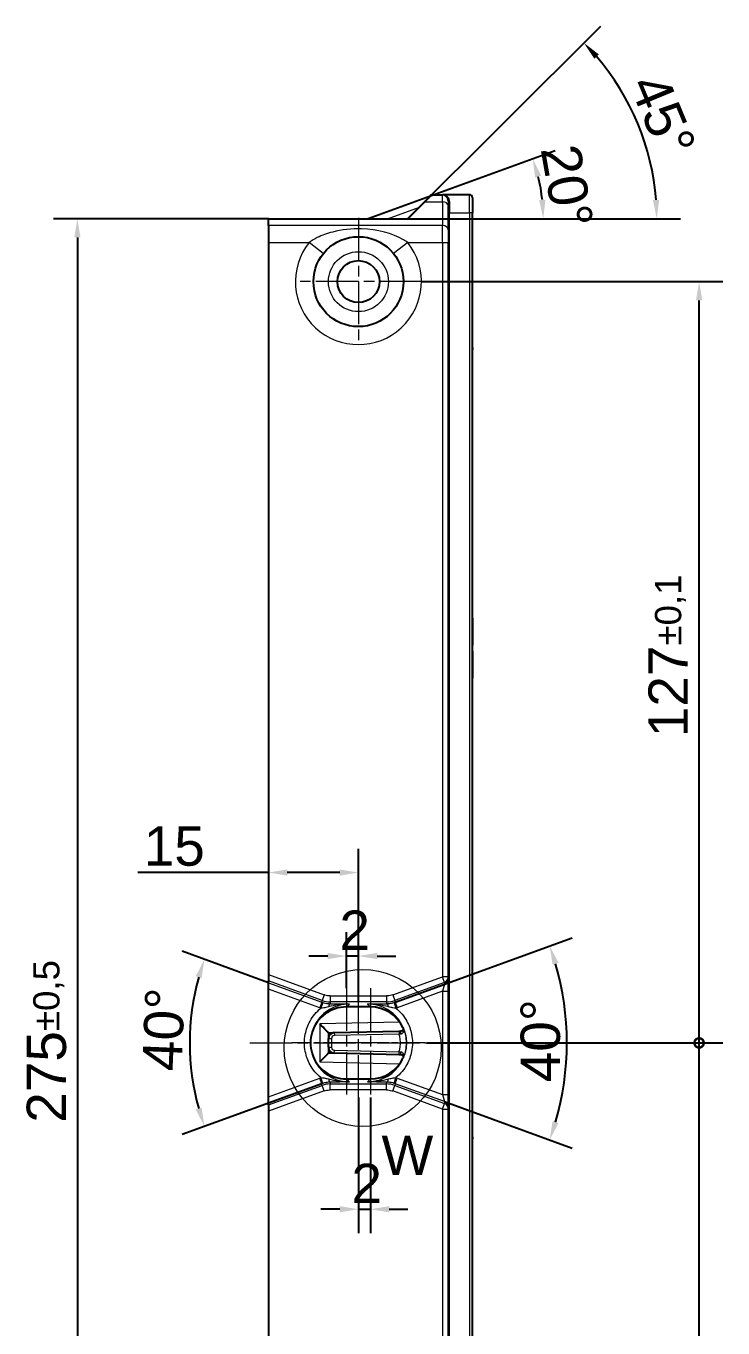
# Model space of a CAD drawing. Header units: millimetres. Extents: x 0 to 1486, y 0 to 1051.
# Drawn here: x 1188.4 to 1304.6, y 242 to 459.2 of the extents above; entities that cross this region are included whole.
import ezdxf

# ---------------------------------------------------------------- set-up
doc = ezdxf.new("R2010")
doc.units = ezdxf.units.MM
doc.header["$LTSCALE"] = 1.25
doc.linetypes.add('CHAIN', pattern=[0.3543, 0.2362, -0.0295, 0.0591, -0.0295])
for name, color, linetype, lineweight, true_color in [('Bemaßungen(DIN)', 7, 'Continuous', 5, 0x262659), ('Detailkreislinien(DIN)', 7, 'Continuous', 9, 0x262659), ('Mittellinie(DIN)', 7, 'CHAIN', 15, 0x262659), ('Mittelpunktmarkierung(DIN)', 7, 'Continuous', 9, 0x262659), ('Sichtbare Kanten(DIN)', 7, 'Continuous', 25, 0x262659), ('Sichtbare tangentiale Kanten(DIN)', 7, 'Continuous', 15, 0x1a1a3e)]:
    doc.layers.add(name, color=color, linetype=linetype, lineweight=lineweight, true_color=true_color)
doc.styles.add('Aktuell-DINGroßer Text', font='arial.ttf')
doc.dimstyles.new('STANDARD-DIN', dxfattribs={"dimscale": 1.25, "dimtxt": 5.25, "dimasz": 2.5, "dimexe": 3.175, "dimexo": 0, "dimgap": 0.8, "dimtad": 1, "dimrnd": 1e-08, "dimtxsty": 'Aktuell-DINGroßer Text', "dimcen": 0.09, "dimdle": 10, "dimclrd": 256, "dimclre": 256, "dimclrt": 256, "dimazin": 2, "dimtfac": 0.666667, "dimtmove": 0, "dimatfit": 3, "dimfxl": 1, "dimtolj": 1, "dimlwd": 25, "dimlwe": 25, "dimarcsym": 0})

# ---------------------------------------------------------------- blocks, each defined once
blk = doc.blocks.new('*D31')
at = {"layer": 'Bemaßungen(DIN)', "color": 250, "linetype": 'Continuous', "lineweight": 25, "true_color": 0x3f3f3f, "transparency": 16777216}
for p, q in [((1228.85, 299.54), (1214.44, 304.79)), ((1237.75, 282.71), (1214.44, 274.23))]:
    blk.add_line(p, q, dxfattribs=at)
blk.add_arc((1256.43, 289.51), 40.71, 164.399, 195.601, dxfattribs=at)
at = {"layer": 'Bemaßungen(DIN)', "color": 250, "linetype": 'Continuous', "true_color": 0x3f3f3f, "transparency": 16777216}
for points in [[(1216.72, 300.62), (1217.71, 300.3), (1218.17, 303.43)], [(1217.71, 278.72), (1216.72, 278.4), (1218.17, 275.58)]]:
    blk.add_solid(points, dxfattribs=at)
at = {"layer": 'Defpoints', "color": 0, "linetype": 'Continuous', "transparency": 16777216}
for p in [(1228.85, 299.54), (1256.43, 289.51), (1215.99, 284.78), (1237.75, 282.71)]:
    blk.add_point(p, dxfattribs=at)
at = {"layer": 'Bemaßungen(DIN)', "color": 179, "linetype": 'Continuous', "lineweight": 25, "true_color": 0x262659, "transparency": 16777216, "insert": (1207.78, 284.97), "char_height": 6.562, "attachment_point": 1, "rotation": 87.6035, "style": 'Aktuell-DINGroßer Text'}
blk.add_mtext('\\A1;40°', dxfattribs=at)
blk = doc.blocks.new('*D32')
at = {"layer": 'Bemaßungen(DIN)', "color": 250, "linetype": 'Continuous', "lineweight": 25, "true_color": 0x3f3f3f, "transparency": 16777216}
for p, q in [((1249.96, 296.31), (1279.47, 307.05)), ((1258.19, 279.71), (1279.47, 271.97))]:
    blk.add_line(p, q, dxfattribs=at)
blk.add_arc((1231.28, 289.51), 47.32, 343.7849, 16.2151, dxfattribs=at)
at = {"layer": 'Bemaßungen(DIN)', "color": 250, "linetype": 'Continuous', "true_color": 0x3f3f3f, "transparency": 16777216}
for points in [[(1276.22, 302.56), (1277.21, 302.88), (1275.74, 305.69)], [(1277.21, 276.13), (1276.22, 276.46), (1275.74, 273.33)]]:
    blk.add_solid(points, dxfattribs=at)
at = {"layer": 'Defpoints', "color": 0, "linetype": 'Continuous', "transparency": 16777216}
for p in [(1249.96, 296.31), (1231.28, 289.51), (1278.27, 284.02), (1258.19, 279.71)]:
    blk.add_point(p, dxfattribs=at)
at = {"layer": 'Bemaßungen(DIN)', "color": 179, "linetype": 'Continuous', "lineweight": 25, "true_color": 0x262659, "transparency": 16777216, "insert": (1270.89, 282.94), "char_height": 6.562, "attachment_point": 1, "rotation": 90, "style": 'Aktuell-DINGroßer Text'}
blk.add_mtext('\\A1;40°', dxfattribs=at)
blk = doc.blocks.new('_DotSmall')
at = {"color": 0, "linetype": 'ByBlock', "const_width": 0.5}
blk.add_lwpolyline([(-0.0625, 0, 1), (0.0625, 0, 1)], format="xyb", close=True, dxfattribs=at)
blk = doc.blocks.new('*D38')
at = {"layer": 'Bemaßungen(DIN)', "color": 250, "linetype": 'Continuous', "lineweight": 25, "true_color": 0x3f3f3f, "transparency": 16777216}
for p, q in [((1255.23, 289.51), (1304.62, 289.51)), ((1300.65, 165.63), (1300.65, 289.51)), ((1251.98, 162.51), (1304.62, 162.51))]:
    blk.add_line(p, q, dxfattribs=at)
at = {"layer": 'Bemaßungen(DIN)', "color": 250, "linetype": 'Continuous', "true_color": 0x3f3f3f, "transparency": 16777216}
blk.add_solid([(1300.13, 165.63), (1301.18, 165.63), (1300.65, 162.51)], dxfattribs=at)
at = {"layer": 'Defpoints', "color": 0, "linetype": 'Continuous', "transparency": 16777216}
for p in [(1255.23, 289.51), (1300.65, 289.51), (1251.98, 162.51)]:
    blk.add_point(p, dxfattribs=at)
at = {"layer": 'Bemaßungen(DIN)', "color": 250, "linetype": 'Continuous', "lineweight": 25, "true_color": 0x3f3f3f, "transparency": 16777216, "xscale": 3.125, "yscale": 3.125, "zscale": 3.125, "rotation": 90}
blk.add_blockref('_DotSmall', (1300.65, 289.51), dxfattribs=at)
at = {"layer": 'Bemaßungen(DIN)', "color": 179, "linetype": 'Continuous', "lineweight": 25, "true_color": 0x262659, "transparency": 16777216, "insert": (1292.2, 213.48), "char_height": 6.5625, "attachment_point": 1, "rotation": 90, "style": 'Aktuell-DINGroßer Text'}
blk.add_mtext('\\A1;127{\\H4.375;±0,1}', dxfattribs=at)
blk = doc.blocks.new('*D40')
at = {"layer": 'Bemaßungen(DIN)', "color": 250, "linetype": 'Continuous', "lineweight": 25, "true_color": 0x3f3f3f, "transparency": 16777216}
for p, q in [((1254.48, 416.51), (1304.62, 416.51)), ((1300.65, 289.51), (1300.65, 413.38)), ((1255.23, 289.51), (1304.62, 289.51))]:
    blk.add_line(p, q, dxfattribs=at)
at = {"layer": 'Bemaßungen(DIN)', "color": 250, "linetype": 'Continuous', "true_color": 0x3f3f3f, "transparency": 16777216}
blk.add_solid([(1300.13, 413.38), (1301.18, 413.38), (1300.65, 416.51)], dxfattribs=at)
at = {"layer": 'Defpoints', "color": 0, "linetype": 'Continuous', "transparency": 16777216}
for p in [(1254.48, 416.51), (1300.65, 416.51), (1255.23, 289.51)]:
    blk.add_point(p, dxfattribs=at)
at = {"layer": 'Bemaßungen(DIN)', "color": 250, "linetype": 'Continuous', "lineweight": 25, "true_color": 0x3f3f3f, "transparency": 16777216, "xscale": 3.125, "yscale": 3.125, "zscale": 3.125, "rotation": 270}
blk.add_blockref('_DotSmall', (1300.65, 289.51), dxfattribs=at)
at = {"layer": 'Bemaßungen(DIN)', "color": 179, "linetype": 'Continuous', "lineweight": 25, "true_color": 0x262659, "transparency": 16777216, "insert": (1292.2, 340.51), "char_height": 6.5625, "attachment_point": 1, "rotation": 90, "style": 'Aktuell-DINGroßer Text'}
blk.add_mtext('\\A1;127{\\H4.375;±0,1}', dxfattribs=at)
blk = doc.blocks.new('*D42')
at = {"layer": 'Bemaßungen(DIN)', "color": 250, "linetype": 'Continuous', "lineweight": 25, "true_color": 0x3f3f3f, "transparency": 16777216}
for p, q in [((1243.85, 297.35), (1243.85, 321.9)), ((1228.85, 317.93), (1207.05, 317.93)), ((1240.73, 317.93), (1231.98, 317.93))]:
    blk.add_line(p, q, dxfattribs=at)
at = {"layer": 'Bemaßungen(DIN)', "color": 250, "linetype": 'Continuous', "true_color": 0x3f3f3f, "transparency": 16777216}
for points in [[(1231.98, 318.45), (1231.98, 317.41), (1228.85, 317.93)], [(1240.73, 318.45), (1240.73, 317.41), (1243.85, 317.93)]]:
    blk.add_solid(points, dxfattribs=at)
at = {"layer": 'Defpoints', "color": 0, "linetype": 'Continuous', "transparency": 16777216}
for p in [(1228.85, 317.93), (1228.85, 313.12), (1243.85, 297.35)]:
    blk.add_point(p, dxfattribs=at)
at = {"layer": 'Bemaßungen(DIN)', "color": 179, "linetype": 'Continuous', "lineweight": 25, "true_color": 0x262659, "transparency": 16777216, "insert": (1208.05, 325.63), "char_height": 6.562, "attachment_point": 1, "style": 'Aktuell-DINGroßer Text'}
blk.add_mtext('\\A1;15', dxfattribs=at)
blk = doc.blocks.new('*D43')
at = {"layer": 'Bemaßungen(DIN)', "color": 250, "linetype": 'Continuous', "lineweight": 25, "true_color": 0x3f3f3f, "transparency": 16777216}
for p, q in [((1241.85, 298.63), (1241.85, 307.97)), ((1243.85, 296.35), (1243.85, 307.97)), ((1238.73, 304), (1235.6, 304)), ((1243.85, 304), (1241.85, 304)), ((1246.98, 304), (1250.1, 304))]:
    blk.add_line(p, q, dxfattribs=at)
at = {"layer": 'Bemaßungen(DIN)', "color": 250, "linetype": 'Continuous', "true_color": 0x3f3f3f, "transparency": 16777216}
for points in [[(1238.73, 304.52), (1238.73, 303.48), (1241.85, 304)], [(1246.98, 304.52), (1246.98, 303.48), (1243.85, 304)]]:
    blk.add_solid(points, dxfattribs=at)
at = {"layer": 'Defpoints', "color": 0, "linetype": 'Continuous', "transparency": 16777216}
for p in [(1241.85, 304), (1241.85, 298.63), (1243.85, 296.35)]:
    blk.add_point(p, dxfattribs=at)
at = {"layer": 'Bemaßungen(DIN)', "color": 179, "linetype": 'Continuous', "lineweight": 25, "true_color": 0x262659, "transparency": 16777216, "insert": (1240.68, 311.59), "char_height": 6.562, "attachment_point": 1, "style": 'Aktuell-DINGroßer Text'}
blk.add_mtext('\\A1;2', dxfattribs=at)
blk = doc.blocks.new('*D44')
at = {"layer": 'Bemaßungen(DIN)', "color": 250, "linetype": 'Continuous', "lineweight": 25, "true_color": 0x3f3f3f, "transparency": 16777216}
for p, q in [((1243.85, 280.38), (1243.85, 257.79)), ((1245.85, 280.38), (1245.85, 257.79)), ((1240.73, 261.76), (1237.6, 261.76)), ((1243.85, 261.76), (1245.85, 261.76)), ((1248.98, 261.76), (1252.1, 261.76))]:
    blk.add_line(p, q, dxfattribs=at)
at = {"layer": 'Bemaßungen(DIN)', "color": 250, "linetype": 'Continuous', "true_color": 0x3f3f3f, "transparency": 16777216}
for points in [[(1240.73, 262.28), (1240.73, 261.24), (1243.85, 261.76)], [(1248.98, 262.28), (1248.98, 261.24), (1245.85, 261.76)]]:
    blk.add_solid(points, dxfattribs=at)
at = {"layer": 'Defpoints', "color": 0, "linetype": 'Continuous', "transparency": 16777216}
for p in [(1243.85, 280.38), (1245.85, 280.38), (1245.85, 261.76)]:
    blk.add_point(p, dxfattribs=at)
at = {"layer": 'Bemaßungen(DIN)', "color": 179, "linetype": 'Continuous', "lineweight": 25, "true_color": 0x262659, "transparency": 16777216, "insert": (1242.68, 269.35), "char_height": 6.562, "attachment_point": 1, "style": 'Aktuell-DINGroßer Text'}
blk.add_mtext('\\A1;2', dxfattribs=at)
blk = doc.blocks.new('*D46')
at = {"layer": 'Bemaßungen(DIN)', "color": 250, "linetype": 'Continuous', "lineweight": 25, "true_color": 0x3f3f3f, "transparency": 16777216}
for p, q in [((1228.85, 427.01), (1193.02, 427.01)), ((1196.99, 423.88), (1196.99, 155.13)), ((1228.85, 152.01), (1193.02, 152.01))]:
    blk.add_line(p, q, dxfattribs=at)
at = {"layer": 'Bemaßungen(DIN)', "color": 250, "linetype": 'Continuous', "true_color": 0x3f3f3f, "transparency": 16777216}
for points in [[(1196.47, 423.88), (1197.51, 423.88), (1196.99, 427.01)], [(1196.47, 155.13), (1197.51, 155.13), (1196.99, 152.01)]]:
    blk.add_solid(points, dxfattribs=at)
at = {"layer": 'Defpoints', "color": 0, "linetype": 'Continuous', "transparency": 16777216}
for p in [(1228.85, 427.01), (1196.99, 152.01), (1228.85, 152.01)]:
    blk.add_point(p, dxfattribs=at)
at = {"layer": 'Bemaßungen(DIN)', "color": 179, "linetype": 'Continuous', "lineweight": 25, "true_color": 0x262659, "transparency": 16777216, "insert": (1188.54, 276.19), "char_height": 6.5625, "attachment_point": 1, "rotation": 90, "style": 'Aktuell-DINGroßer Text'}
blk.add_mtext('\\A1;275{\\H4.375;±0,5}', dxfattribs=at)
blk = doc.blocks.new('*D57')
at = {"layer": 'Bemaßungen(DIN)', "color": 250, "linetype": 'Continuous', "lineweight": 25, "true_color": 0x3f3f3f, "transparency": 16777216}
for p, q in [((1255.85, 430.8), (1276.64, 438.36)), ((1245.46, 427.01), (1278.64, 427.01))]:
    blk.add_line(p, q, dxfattribs=at)
blk.add_arc((1245.45, 427.01), 29.23, 6.1294, 13.8706, dxfattribs=at)
at = {"layer": 'Bemaßungen(DIN)', "color": 250, "linetype": 'Continuous', "true_color": 0x3f3f3f, "transparency": 16777216}
for points in [[(1273.32, 433.86), (1274.32, 434.17), (1272.91, 437)], [(1275.03, 430.16), (1273.99, 430.1), (1274.67, 427.01)]]:
    blk.add_solid(points, dxfattribs=at)
at = {"layer": 'Defpoints', "color": 0, "linetype": 'Continuous', "transparency": 16777216}
for p in [(1255.85, 430.8), (1274.47, 430.4), (1245.45, 427.01), (1245.46, 427.01)]:
    blk.add_point(p, dxfattribs=at)
at = {"layer": 'Bemaßungen(DIN)', "color": 179, "linetype": 'Continuous', "lineweight": 25, "true_color": 0x262659, "transparency": 16777216, "insert": (1280.68, 439.81), "char_height": 6.562, "attachment_point": 1, "rotation": 280, "style": 'Aktuell-DINGroßer Text'}
blk.add_mtext('\\A1;20°', dxfattribs=at)
blk = doc.blocks.new('*D58')
at = {"layer": 'Bemaßungen(DIN)', "color": 250, "linetype": 'Continuous', "lineweight": 25, "true_color": 0x3f3f3f, "transparency": 16777216}
for p, q in [((1252.11, 427.02), (1284.24, 459.15)), ((1252.11, 427.01), (1297.56, 427.01))]:
    blk.add_line(p, q, dxfattribs=at)
blk.add_arc((1252.1, 427.01), 41.49, 4.3168, 40.6832, dxfattribs=at)
at = {"layer": 'Bemaßungen(DIN)', "color": 250, "linetype": 'Continuous', "true_color": 0x3f3f3f, "transparency": 16777216}
for points in [[(1283.18, 453.7), (1283.94, 454.41), (1281.44, 456.34)], [(1293.99, 430.15), (1292.95, 430.11), (1293.59, 427.01)]]:
    blk.add_solid(points, dxfattribs=at)
at = {"layer": 'Defpoints', "color": 0, "linetype": 'Continuous', "transparency": 16777216}
for p in [(1292.18, 437.75), (1252.1, 427.01), (1252.11, 427.02), (1252.11, 427.01)]:
    blk.add_point(p, dxfattribs=at)
at = {"layer": 'Bemaßungen(DIN)', "color": 179, "linetype": 'Continuous', "lineweight": 25, "true_color": 0x262659, "transparency": 16777216, "insert": (1295.01, 451.89), "char_height": 6.562, "attachment_point": 1, "rotation": 292.5, "style": 'Aktuell-DINGroßer Text'}
blk.add_mtext('\\A1;45°', dxfattribs=at)
blk = doc.blocks.new('2DDetail3')
at = {"layer": 'Detailkreislinien(DIN)'}
blk.add_circle((995.65, 230.93), 10.47, dxfattribs=at)
at = {"layer": 'Detailkreislinien(DIN)', "insert": (998.15, 214), "char_height": 5.25, "attachment_point": 7, "style": 'Aktuell-DINGroßer Text'}
blk.add_mtext('W', dxfattribs=at)

msp = doc.modelspace()

# ---------------------------------------------------------------- linework, layer by layer
at = {"layer": 'Mittellinie(DIN)', "ltscale": 23.990969}
for p, q in [((1243.852, 280.383), (1243.852, 298.633)), ((1225.727, 289.508), (1255.227, 289.508))]:
    msp.add_line(p, q, dxfattribs=at)
at = {"layer": 'Mittelpunktmarkierung(DIN)', "linetype": 'CHAIN', "ltscale": 23.990969}
for p, q in [((1243.852, 427.133), (1243.852, 405.883)), ((1254.477, 416.508), (1233.227, 416.508)), ((1241.852, 298.633), (1241.852, 280.383)), ((1245.852, 298.633), (1245.852, 280.383))]:
    msp.add_line(p, q, dxfattribs=at)
at = {"layer": 'Mittelpunktmarkierung(DIN)', "linetype": 'CHAIN', "ltscale": 13.667751}
for p, q in [((1248.102, 289.508), (1232.727, 289.508)), ((1254.977, 289.508), (1239.602, 289.508))]:
    msp.add_line(p, q, dxfattribs=at)
at = {"layer": 'Sichtbare Kanten(DIN)'}
for p, q in [((1255.852, 430.795), (1245.447, 427.008)), ((1255.852, 430.758), (1254.93, 429.837)), ((1255.852, 431.008), (1257.852, 431.008)), ((1255.852, 431.008), (1255.852, 430.758)), ((1262.352, 431.008), (1257.852, 431.008)), ((1262.852, 430.508), (1262.852, 428.008)), ((1252.102, 427.008), (1254.93, 429.837)), ((1258.852, 430.008), (1258.852, 429.129)), ((1258.852, 425.173), (1258.852, 429.129)), ((1262.852, 151.008), (1262.852, 428.008)), ((1228.852, 427.008), (1252.102, 427.008)), ((1228.852, 425.88), (1228.852, 427.008)), ((1228.852, 425.88), (1228.852, 423.051)), ((1258.852, 425.173), (1258.852, 423.051)), ((1228.852, 423.051), (1228.852, 300.907)), ((1258.852, 300.543), (1258.852, 423.051)), ((1262.852, 405.531), (1262.857, 405.531)), ((1262.852, 405.445), (1262.857, 405.445)), ((1262.852, 405.272), (1262.857, 405.272)), ((1262.852, 405.185), (1262.857, 405.185)), ((1262.857, 405.531), (1262.857, 405.445)), ((1262.857, 405.445), (1262.857, 405.272)), ((1262.857, 405.272), (1262.857, 405.185)), ((1262.852, 360.358), (1262.857, 360.358)), ((1262.857, 360.358), (1262.857, 355.848)), ((1262.857, 355.848), (1262.852, 355.848)), ((1262.852, 354.868), (1262.857, 354.868)), ((1262.857, 355.858), (1262.862, 355.858)), ((1262.857, 354.868), (1262.857, 350.358)), ((1262.857, 354.858), (1262.862, 354.858)), ((1262.862, 354.858), (1262.862, 355.858)), ((1262.852, 350.358), (1262.857, 350.358)), ((1228.852, 300.907), (1228.852, 299.844)), ((1228.852, 299.544), (1228.852, 299.844)), ((1258.852, 300.244), (1258.852, 300.543)), ((1258.852, 298.117), (1258.852, 300.244)), ((1228.852, 298.48), (1228.852, 299.544)), ((1228.852, 280.536), (1228.852, 298.48)), ((1258.852, 280.9), (1258.852, 298.117)), ((1245.852, 295.508), (1241.852, 295.508)), ((1238.852, 291.206), (1239.827, 291.23)), ((1238.852, 291.206), (1238.852, 291.206)), ((1238.852, 291.206), (1238.852, 290.23)), ((1239.827, 291.23), (1250.616, 291.493)), ((1250.616, 291.493), (1250.925, 291.501)), ((1238.852, 288.786), (1238.852, 290.23)), ((1238.852, 288.786), (1238.852, 287.81)), ((1238.852, 287.81), (1238.852, 287.81)), ((1239.827, 287.787), (1238.852, 287.81)), ((1250.616, 287.523), (1239.827, 287.787)), ((1250.925, 287.515), (1250.616, 287.523)), ((1241.852, 283.508), (1245.852, 283.508)), ((1228.852, 279.472), (1228.852, 280.536)), ((1258.852, 278.773), (1258.852, 280.9)), ((1228.852, 279.172), (1228.852, 279.472)), ((1228.852, 279.172), (1228.852, 278.109)), ((1228.852, 278.109), (1228.852, 155.965)), ((1258.852, 278.473), (1258.852, 278.773)), ((1258.852, 155.965), (1258.852, 278.473)), ((1262.852, 273.831), (1262.857, 273.831)), ((1262.852, 273.745), (1262.857, 273.745)), ((1262.857, 273.831), (1262.857, 273.745)), ((1262.857, 273.745), (1262.857, 273.572)), ((1262.852, 273.572), (1262.857, 273.572)), ((1262.852, 273.485), (1262.857, 273.485)), ((1262.857, 273.572), (1262.857, 273.485))]:
    msp.add_line(p, q, dxfattribs=at)
for radius in [7.5, 3.5]:
    msp.add_circle((1243.852, 416.508), radius, dxfattribs=at)
for centre, radius, start, end in [((1257.852, 430.008), 1, 0, 90), ((1262.352, 430.508), 0.5, 0, 90), ((1241.852, 289.508), 6, 90, 162.76589), ((1245.852, 289.508), 6, 25.29422, 90), ((1241.852, 289.508), 6, 162.76589, 197.23411), ((1239.852, 290.23), 1, 91.4, 180), ((1241.852, 289.508), 6, 197.23411, 270), ((1239.852, 288.786), 1, 180, 268.6), ((1245.852, 289.508), 6, 270, 334.70578)]:
    msp.add_arc(centre, radius, start, end, dxfattribs=at)
for centre, major_axis, start_param, end_param in [((1237.352, 292.67), (-1.5, 1.464), 3.1543628, 4.6989792), ((1237.352, 286.347), (1.5, 1.464), 4.7257987, 6.2704151)]:
    msp.add_ellipse(centre, major_axis=major_axis, ratio=0.0130868, start_param=start_param, end_param=end_param, dxfattribs=at)
for points, knots in [([(1250.925, 291.501), (1250.951, 291.502), (1250.977, 291.505), (1251.041, 291.519), (1251.078, 291.534), (1251.153, 291.576), (1251.189, 291.606), (1251.229, 291.653), (1251.24, 291.667), (1251.249, 291.681)], [-0.22924203, -0.22924203, -0.22924203, -0.22924203, -0.21123389, -0.21123389, -0.18242086, -0.18242086, -0.14496393, -0.14496393, -0.12920905, -0.12920905, -0.12920905, -0.12920905]), ([(1251.277, 292.072), (1251.305, 292.012), (1251.318, 291.945), (1251.311, 291.812), (1251.29, 291.747), (1251.254, 291.688), (1251.252, 291.685), (1251.25, 291.682)], [0, 0, 0, 0, 0.4969575, 0.4969575, 0.9939149, 0.9939149, 1.0208147, 1.0208147, 1.0208147, 1.0208147]), ([(1251.25, 287.334), (1251.25, 287.334), (1251.25, 287.334), (1251.25, 287.334), (1251.228, 287.367), (1251.201, 287.398), (1251.143, 287.446), (1251.115, 287.464), (1251.055, 287.492), (1251.023, 287.502), (1250.968, 287.512), (1250.947, 287.515), (1250.925, 287.515)], [-0.10003204, -0.10003204, -0.10003204, -0.10003204, -0.10003166, -0.10003166, -0.10003166, -0.06495635, -0.06495635, -0.03926769, -0.03926769, -0.01510296, -0.01510296, 0, 0, 0, 0]), ([(1251.25, 287.334), (1251.252, 287.331), (1251.254, 287.328), (1251.29, 287.269), (1251.311, 287.204), (1251.318, 287.071), (1251.305, 287.004), (1251.277, 286.945)], [0.9670152, 0.9670152, 0.9670152, 0.9670152, 0.9939149, 0.9939149, 1.4908724, 1.4908724, 1.9878298, 1.9878298, 1.9878298, 1.9878298])]:
    msp.add_open_spline(points, degree=3, knots=knots, dxfattribs=at)
at = {"layer": 'Sichtbare tangentiale Kanten(DIN)'}
for p, q in [((1257.852, 429.837), (1257.852, 431.008)), ((1262.352, 428.008), (1262.352, 431.008)), ((1248.697, 427.008), (1254.05, 428.956)), ((1254.93, 429.837), (1257.852, 429.837)), ((1257.852, 429.837), (1257.852, 425.88)), ((1258.852, 428.008), (1259.052, 428.008)), ((1259.052, 429.883), (1259.052, 428.008)), ((1259.052, 151.008), (1259.052, 428.008)), ((1259.052, 428.008), (1262.352, 428.008)), ((1262.352, 428.008), (1262.352, 151.008)), ((1262.852, 428.008), (1262.352, 428.008)), ((1257.852, 425.88), (1228.852, 425.88)), ((1257.852, 423.051), (1257.852, 425.88)), ((1228.852, 423.051), (1235.64, 423.051)), ((1237.986, 421.182), (1235.64, 423.051)), ((1252.064, 423.051), (1249.718, 421.182)), ((1252.064, 423.051), (1257.852, 423.051)), ((1257.852, 423.051), (1258.852, 423.051)), ((1257.852, 423.051), (1257.852, 300.543)), ((1228.852, 300.907), (1238.138, 297.528)), ((1237.796, 296.589), (1228.852, 299.844)), ((1249.566, 297.528), (1257.852, 300.543)), ((1258.852, 300.543), (1257.852, 300.543)), ((1258.194, 299.604), (1257.852, 300.543)), ((1228.852, 299.544), (1237.746, 296.307)), ((1237.404, 295.368), (1228.852, 298.48)), ((1258.194, 299.604), (1249.908, 296.589)), ((1249.958, 296.307), (1258.194, 299.304)), ((1257.852, 298.117), (1250.299, 295.368)), ((1258.194, 299.304), (1257.852, 298.117)), ((1257.852, 298.117), (1257.852, 280.9)), ((1257.852, 298.117), (1258.852, 298.117)), ((1258.194, 299.604), (1258.194, 299.304)), ((1237.746, 296.307), (1237.404, 295.368)), ((1237.9, 296.254), (1237.596, 295.302)), ((1237.746, 296.307), (1237.796, 296.589)), ((1238.138, 297.528), (1237.796, 296.589)), ((1239.163, 296.347), (1239.112, 296.055)), ((1239.163, 297.347), (1248.541, 297.347)), ((1239.163, 297.347), (1239.163, 296.347)), ((1248.541, 296.347), (1239.163, 296.347)), ((1242.342, 295.998), (1241.852, 295.508)), ((1245.852, 295.508), (1245.362, 295.998)), ((1248.541, 297.347), (1248.541, 296.347)), ((1248.592, 296.055), (1248.541, 296.347)), ((1249.566, 297.528), (1249.908, 296.589)), ((1249.804, 296.254), (1250.107, 295.302)), ((1249.908, 296.589), (1249.958, 296.307)), ((1249.958, 296.307), (1250.299, 295.368)), ((1250.734, 292.996), (1237.391, 292.67)), ((1237.391, 292.67), (1237.391, 286.347)), ((1239.827, 291.23), (1239.84, 290.73)), ((1250.616, 291.493), (1250.628, 290.994)), ((1238.852, 290.23), (1239.352, 290.23)), ((1239.352, 290.23), (1239.352, 288.786)), ((1250.628, 290.994), (1239.84, 290.73)), ((1238.852, 288.786), (1239.352, 288.786)), ((1239.827, 287.787), (1239.84, 288.286)), ((1239.84, 288.286), (1250.628, 288.023)), ((1250.616, 287.523), (1250.628, 288.023)), ((1237.391, 286.347), (1250.734, 286.021)), ((1228.852, 280.536), (1237.404, 283.649)), ((1237.746, 282.71), (1228.852, 279.472)), ((1228.852, 279.172), (1237.796, 282.428)), ((1237.746, 282.71), (1237.404, 283.649)), ((1237.9, 282.762), (1237.596, 283.714)), ((1237.796, 282.428), (1237.746, 282.71)), ((1238.138, 281.489), (1237.796, 282.428)), ((1239.112, 282.961), (1239.163, 282.669)), ((1239.163, 281.669), (1239.163, 282.669)), ((1239.163, 282.669), (1248.541, 282.669)), ((1241.852, 283.508), (1242.342, 283.018)), ((1245.852, 283.508), (1245.362, 283.018)), ((1248.541, 282.669), (1248.592, 282.961)), ((1248.541, 281.669), (1248.541, 282.669)), ((1249.566, 281.489), (1249.908, 282.428)), ((1249.804, 282.762), (1250.107, 283.714)), ((1249.958, 282.71), (1249.908, 282.428)), ((1249.908, 282.428), (1258.194, 279.412)), ((1249.958, 282.71), (1250.299, 283.649)), ((1258.194, 279.712), (1249.958, 282.71)), ((1250.299, 283.649), (1257.852, 280.9)), ((1238.138, 281.489), (1228.852, 278.109)), ((1248.541, 281.669), (1239.163, 281.669)), ((1257.852, 278.473), (1249.566, 281.489)), ((1257.852, 280.9), (1258.852, 280.9)), ((1257.852, 280.9), (1258.194, 279.712)), ((1257.852, 278.473), (1258.194, 279.412)), ((1257.852, 278.473), (1257.852, 155.965)), ((1257.852, 278.473), (1258.852, 278.473)), ((1258.194, 279.712), (1258.194, 279.412))]:
    msp.add_line(p, q, dxfattribs=at)
msp.add_circle((1243.852, 416.508), 5, dxfattribs=at)
for centre, radius, start, end in [((1243.852, 416.508), 10.5, 141.45298, 38.54702), ((1239.852, 290.23), 0.5, 91.4, 180), ((1239.852, 288.786), 0.5, 180, 268.6)]:
    msp.add_arc(centre, radius, start, end, dxfattribs=at)
for centre, major_axis, ratio, start_param, end_param in [((1257.852, 429.129), (1, 0), 0.7071068, 0, 1.5707963), ((1259.052, 430.008), (-0.2, 0), 0.625, 0, 1.5707963), ((1257.852, 425.173), (1, 0), 0.7071068, 0, 1.5707963), ((1257.852, 300.543), (1, 0), 0.9993102, 5.0612331, 6.2831853), ((1257.852, 300.244), (1, 0), 0.9993102, 5.0612331, 6.2831853), ((1239.115, 300.069), (-0.695, -3.943), 0.9990583, 6.1087598, 6.1492487), ((1239.164, 300.349), (-0.695, -3.94), 0.9996858, 6.1087598, 6.4576108), ((1239.112, 295.055), (0.011, 1), 0.3090376, 0.036704, 1.093493), ((1248.54, 300.349), (0.695, -3.94), 0.9996858, 6.1087598, 6.4576108), ((1248.592, 295.055), (-0.011, 1), 0.3086927, 5.189335, 6.2464856), ((1248.589, 300.069), (0.695, -3.943), 0.9990583, 0.1337779, 0.1744255), ((1239.115, 300.069), (-0.869, -4.927), 0.9993719, 6.1087598, 6.1492487), ((1248.589, 300.069), (0.869, -4.927), 0.9993719, 0.1337779, 0.1744255), ((1250.937, 291.001), (-0.012, 0.5), 0.1924926, 0, 1.6218179), ((1251.668, 291.408), (-0.418, 0.275), 0.6568606, 0.003952, 1.0863495), ((1250.937, 288.015), (-0.012, -0.5), 0.1924926, 4.6613674, 6.2831853), ((1251.668, 287.608), (-0.418, -0.275), 0.6568606, 5.1968358, 6.2792333), ((1239.115, 278.947), (-0.869, 4.927), 0.9993719, 0.1339366, 0.1744255), ((1239.115, 278.947), (-0.695, 3.943), 0.9990583, 0.1339366, 0.1744255), ((1239.164, 278.668), (-0.695, 3.94), 0.9996858, 6.1087598, 6.4576108), ((1239.112, 283.961), (0.011, -1), 0.3090376, 5.1896923, 6.2464813), ((1248.54, 278.668), (0.695, 3.94), 0.9996858, 6.1087598, 6.4576108), ((1248.592, 283.961), (-0.011, -1), 0.3086927, 0.0366997, 1.0938503), ((1248.589, 278.947), (0.695, 3.943), 0.9990583, 6.1087598, 6.1494074), ((1248.589, 278.947), (0.869, 4.927), 0.9993719, 6.1087598, 6.1494074), ((1257.852, 278.773), (1, 0), 0.9993102, 0, 1.2219522), ((1257.852, 278.473), (1, 0), 0.9993102, 0, 1.2219522)]:
    msp.add_ellipse(centre, major_axis=major_axis, ratio=ratio, start_param=start_param, end_param=end_param, dxfattribs=at)
for points, knots in [([(1259.052, 429.883), (1259.052, 430), (1259.032, 430.111), (1258.948, 430.372), (1258.863, 430.506), (1258.634, 430.757), (1258.479, 430.856), (1258.166, 430.98), (1258.008, 431.008), (1257.852, 431.008)], [-0.31213196, -0.31213196, -0.31213196, -0.31213196, -0.2641586, -0.2641586, -0.18740123, -0.18740123, -0.08891825, -0.08891825, 0.00076641, 0.00076641, 0.00076641, 0.00076641]), ([(1252.064, 423.051), (1251.848, 423.206), (1251.617, 423.356), (1249.536, 424.578), (1247.026, 425.229), (1242.717, 425.352), (1241.051, 425.17), (1238.626, 424.549), (1237.763, 424.236), (1236.493, 423.608), (1236.042, 423.34), (1235.64, 423.051)], [-1.8951846, -1.8951846, -1.8951846, -1.8951846, -1.7910672, -1.7910672, -0.9984774, -0.9984774, -0.5031088, -0.5031088, -0.1935034, -0.1935034, 0, 0, 0, 0]), ([(1242.342, 295.998), (1241.966, 295.998), (1241.59, 295.965), (1240.184, 295.718), (1239.195, 295.28), (1237.672, 294.099), (1237.09, 293.42), (1236.339, 292.065), (1236.105, 291.425), (1235.893, 290.35), (1235.852, 289.929), (1235.852, 289.508), (1235.852, 289.087), (1235.893, 288.666), (1236.105, 287.592), (1236.339, 286.951), (1237.09, 285.596), (1237.672, 284.917), (1239.195, 283.736), (1240.184, 283.298), (1241.59, 283.051), (1241.966, 283.018), (1242.342, 283.018)], [-2.4565815, -2.4565815, -2.4565815, -2.4565815, -2.3263434, -2.3263434, -1.9624607, -1.9624607, -1.6592076, -1.6592076, -1.425936, -1.425936, -1.2801413, -1.2801413, -1.2801413, -1.1343465, -1.1343465, -0.9010749, -0.9010749, -0.5978218, -0.5978218, -0.2339391, -0.2339391, -0.103701, -0.103701, -0.103701, -0.103701]), ([(1238.842, 295.518), (1238.562, 295.444), (1238.301, 295.385), (1237.895, 295.322), (1237.741, 295.307), (1237.596, 295.302)], [0, 0, 0, 0, 0.09476594, 0.09476594, 0.15790026, 0.15790026, 0.15790026, 0.15790026]), ([(1237.9, 296.254), (1238.06, 296.203), (1238.223, 296.162), (1238.629, 296.083), (1238.871, 296.058), (1239.112, 296.055)], [-0.15790026, -0.15790026, -0.15790026, -0.15790026, -0.09476594, -0.09476594, 0, 0, 0, 0]), ([(1239.163, 297.347), (1238.863, 297.347), (1238.564, 297.392), (1238.23, 297.495), (1238.184, 297.511), (1238.138, 297.528)], [-0.17442551, -0.17442551, -0.17442551, -0.17442551, 0.12539741, 0.12539741, 0.17442551, 0.17442551, 0.17442551, 0.17442551]), ([(1242.342, 295.998), (1241.717, 296.004), (1241.093, 295.955), (1239.919, 295.779), (1239.365, 295.656), (1238.842, 295.518)], [-0.36200349, -0.36200349, -0.36200349, -0.36200349, -0.1767677, -0.1767677, 0, 0, 0, 0]), ([(1239.112, 296.055), (1239.672, 296.048), (1240.212, 296.04), (1241.282, 296.02), (1241.813, 296.009), (1242.342, 295.998)], [0, 0, 0, 0, 0.1767677, 0.1767677, 0.36200349, 0.36200349, 0.36200349, 0.36200349]), ([(1245.362, 295.998), (1245.49, 296.001), (1245.623, 296.004), (1245.887, 296.009), (1246.019, 296.012), (1246.409, 296.02), (1246.668, 296.025), (1247.465, 296.04), (1248.018, 296.048), (1248.592, 296.055)], [-0.00111587, -0.00111587, -0.00111587, -0.00111587, 0.04487227, 0.04487227, 0.09086043, 0.09086043, 0.17991334, 0.17991334, 0.36094258, 0.36094258, 0.36094258, 0.36094258]), ([(1248.861, 295.518), (1248.326, 295.659), (1247.758, 295.785), (1246.88, 295.914), (1246.586, 295.947), (1246.135, 295.979), (1245.981, 295.988), (1245.672, 295.998), (1245.517, 296), (1245.362, 295.998)], [-0.36094258, -0.36094258, -0.36094258, -0.36094258, -0.17991334, -0.17991334, -0.09086043, -0.09086043, -0.04487227, -0.04487227, 0.00111587, 0.00111587, 0.00111587, 0.00111587]), ([(1245.362, 283.018), (1245.507, 283.018), (1245.657, 283.023), (1245.951, 283.044), (1246.099, 283.059), (1246.348, 283.093), (1246.45, 283.11), (1247.585, 283.322), (1248.569, 283.77), (1250.073, 284.961), (1250.643, 285.638), (1251.379, 286.986), (1251.607, 287.622), (1251.813, 288.687), (1251.853, 289.105), (1251.852, 289.522), (1251.851, 289.939), (1251.81, 290.356), (1251.6, 291.42), (1251.368, 292.055), (1250.627, 293.399), (1250.054, 294.074), (1248.546, 295.259), (1247.56, 295.703), (1246.426, 295.91), (1246.326, 295.926), (1246.082, 295.959), (1245.938, 295.974), (1245.65, 295.993), (1245.504, 295.998), (1245.362, 295.998)], [-2.3527797, -2.3527797, -2.3527797, -2.3527797, -2.3016425, -2.3016425, -2.2505052, -2.2505052, -2.2146586, -2.2146586, -1.8509365, -1.8509365, -1.5504286, -1.5504286, -1.3192686, -1.3192686, -1.1747937, -1.1747937, -1.1747937, -1.0303619, -1.0303619, -0.799271, -0.799271, -0.4988529, -0.4988529, -0.1351309, -0.1351309, -0.1000076, -0.1000076, -0.0500038, -0.0500038, 0, 0, 0, 0]), ([(1249.566, 297.528), (1249.284, 297.425), (1248.987, 297.365), (1248.639, 297.348), (1248.59, 297.347), (1248.541, 297.347)], [-0.17442551, -0.17442551, -0.17442551, -0.17442551, 0.12539741, 0.12539741, 0.17442551, 0.17442551, 0.17442551, 0.17442551]), ([(1248.592, 296.055), (1248.809, 296.058), (1249.027, 296.078), (1249.433, 296.15), (1249.62, 296.196), (1249.804, 296.254)], [0, 0, 0, 0, 0.08556942, 0.08556942, 0.15781046, 0.15781046, 0.15781046, 0.15781046]), ([(1250.107, 295.302), (1249.942, 295.307), (1249.763, 295.326), (1249.352, 295.396), (1249.114, 295.451), (1248.861, 295.518)], [-0.15781046, -0.15781046, -0.15781046, -0.15781046, -0.08556942, -0.08556942, 0, 0, 0, 0]), ([(1237.596, 283.714), (1236.865, 284.313), (1236.249, 285.051), (1235.414, 286.557), (1235.144, 287.296), (1234.899, 288.536), (1234.852, 289.022), (1234.852, 289.508), (1234.852, 289.994), (1234.899, 290.48), (1235.144, 291.72), (1235.414, 292.459), (1236.249, 293.965), (1236.865, 294.704), (1237.596, 295.302)], [0.6176743, 0.6176743, 0.6176743, 0.6176743, 0.9010749, 0.9010749, 1.1343465, 1.1343465, 1.2801413, 1.2801413, 1.2801413, 1.425936, 1.425936, 1.6592076, 1.6592076, 1.9426083, 1.9426083, 1.9426083, 1.9426083]), ([(1250.107, 295.302), (1250.843, 294.699), (1251.463, 293.955), (1252.294, 292.447), (1252.561, 291.715), (1252.803, 290.487), (1252.851, 290.006), (1252.852, 289.524), (1252.853, 289.043), (1252.807, 288.561), (1252.57, 287.331), (1252.306, 286.598), (1251.476, 285.077), (1250.851, 284.323), (1250.107, 283.714)], [0.513899, 0.513899, 0.513899, 0.513899, 0.799271, 0.799271, 1.0303619, 1.0303619, 1.1747937, 1.1747937, 1.1747937, 1.3192686, 1.3192686, 1.5504286, 1.5504286, 1.8388807, 1.8388807, 1.8388807, 1.8388807]), ([(1251.314, 291.293), (1251.302, 291.265), (1251.287, 291.237), (1251.233, 291.147), (1251.183, 291.09), (1251.073, 291.015), (1251.019, 290.991), (1250.922, 290.972), (1250.882, 290.97), (1250.842, 290.973)], [0.12920376, 0.12920376, 0.12920376, 0.12920376, 0.14496393, 0.14496393, 0.18242086, 0.18242086, 0.21123389, 0.21123389, 0.22924203, 0.22924203, 0.22924203, 0.22924203]), ([(1251.25, 291.682), (1251.277, 291.722), (1251.295, 291.766), (1251.322, 291.879), (1251.32, 291.948), (1251.297, 292.032), (1251.289, 292.052), (1251.281, 292.071)], [0, 0, 0, 0, 0.04345328, 0.04345328, 0.11297853, 0.11297853, 0.13480566, 0.13480566, 0.13480566, 0.13480566]), ([(1251.277, 292.072), (1251.277, 292.072), (1251.277, 292.072), (1251.278, 292.071), (1251.278, 292.071), (1251.279, 292.071), (1251.279, 292.071), (1251.28, 292.071), (1251.281, 292.071)], [0, 0, 0, 0, 0.025099627, 0.025099627, 0.050199255, 0.050199255, 0.050199255, 0.099671934, 0.099671934, 0.099671934, 0.099671934]), ([(1251.281, 292.071), (1251.299, 292.032), (1251.315, 291.992), (1251.371, 291.819), (1251.389, 291.68), (1251.369, 291.457), (1251.348, 291.372), (1251.314, 291.293)], [-0.13480566, -0.13480566, -0.13480566, -0.13480566, -0.11297853, -0.11297853, -0.04345328, -0.04345328, 0, 0, 0, 0]), ([(1251.508, 291.515), (1251.606, 291.238), (1251.684, 290.954), (1251.814, 290.284), (1251.852, 289.896), (1251.852, 289.508), (1251.852, 289.12), (1251.814, 288.732), (1251.684, 288.062), (1251.606, 287.778), (1251.508, 287.501)], [-0.96139313, -0.96139313, -0.96139313, -0.96139313, -0.88784824, -0.88784824, -0.79070262, -0.79070262, -0.79070262, -0.693557, -0.693557, -0.62001211, -0.62001211, -0.62001211, -0.62001211]), ([(1250.842, 290.973), (1250.806, 290.976), (1250.771, 290.98), (1250.7, 290.986), (1250.664, 290.99), (1250.628, 290.994)], [0, 0, 0, 0, 0.01556188, 0.01556188, 0.03112376, 0.03112376, 0.03112376, 0.03112376]), ([(1250.628, 288.023), (1250.681, 288.194), (1250.724, 288.367), (1250.821, 288.86), (1250.852, 289.184), (1250.852, 289.508), (1250.852, 289.832), (1250.821, 290.156), (1250.724, 290.649), (1250.681, 290.823), (1250.628, 290.994)], [0.63992617, 0.63992617, 0.63992617, 0.63992617, 0.693557, 0.693557, 0.79070262, 0.79070262, 0.79070262, 0.88784824, 0.88784824, 0.94147907, 0.94147907, 0.94147907, 0.94147907]), ([(1250.628, 288.023), (1250.664, 288.026), (1250.7, 288.03), (1250.771, 288.037), (1250.806, 288.04), (1250.842, 288.043)], [-0.03112376, -0.03112376, -0.03112376, -0.03112376, -0.01556188, -0.01556188, 0, 0, 0, 0]), ([(1250.842, 288.043), (1250.876, 288.046), (1250.909, 288.045), (1250.992, 288.033), (1251.039, 288.016), (1251.128, 287.967), (1251.168, 287.935), (1251.25, 287.846), (1251.286, 287.787), (1251.314, 287.723), (1251.314, 287.723), (1251.314, 287.723), (1251.314, 287.723)], [0, 0, 0, 0, 0.01510296, 0.01510296, 0.03926769, 0.03926769, 0.06495635, 0.06495635, 0.10003166, 0.10003166, 0.10003166, 0.10003733, 0.10003733, 0.10003733, 0.10003733]), ([(1251.281, 286.945), (1251.303, 286.995), (1251.316, 287.05), (1251.318, 287.153), (1251.31, 287.2), (1251.283, 287.277), (1251.268, 287.307), (1251.25, 287.334)], [-0.0007052, -0.0007052, -0.0007052, -0.0007052, 0.05664525, 0.05664525, 0.10430999, 0.10430999, 0.13410046, 0.13410046, 0.13410046, 0.13410046]), ([(1251.281, 286.945), (1251.28, 286.945), (1251.279, 286.945), (1251.279, 286.945), (1251.278, 286.945), (1251.278, 286.945), (1251.277, 286.945), (1251.277, 286.945), (1251.277, 286.945)], [1.303806042, 1.303806042, 1.303806042, 1.303806042, 1.353278721, 1.353278721, 1.353278721, 1.378378348, 1.378378348, 1.403477976, 1.403477976, 1.403477976, 1.403477976]), ([(1251.314, 287.723), (1251.338, 287.669), (1251.354, 287.612), (1251.383, 287.461), (1251.385, 287.366), (1251.361, 287.159), (1251.328, 287.048), (1251.281, 286.945)], [-0.13410046, -0.13410046, -0.13410046, -0.13410046, -0.10430999, -0.10430999, -0.05664525, -0.05664525, 0.0007052, 0.0007052, 0.0007052, 0.0007052]), ([(1237.596, 283.714), (1237.761, 283.709), (1237.939, 283.69), (1238.351, 283.62), (1238.589, 283.565), (1238.842, 283.498)], [-0.15790026, -0.15790026, -0.15790026, -0.15790026, -0.0857494, -0.0857494, 0, 0, 0, 0]), ([(1239.112, 282.961), (1238.894, 282.958), (1238.676, 282.938), (1238.27, 282.866), (1238.083, 282.82), (1237.9, 282.762)], [0, 0, 0, 0, 0.0857494, 0.0857494, 0.15790026, 0.15790026, 0.15790026, 0.15790026]), ([(1238.842, 283.498), (1239.378, 283.357), (1239.945, 283.231), (1241.121, 283.059), (1241.731, 283.013), (1242.342, 283.018)], [-0.3608174, -0.3608174, -0.3608174, -0.3608174, -0.17981566, -0.17981566, 0.00118609, 0.00118609, 0.00118609, 0.00118609]), ([(1242.342, 283.018), (1241.825, 283.007), (1241.307, 282.996), (1240.238, 282.977), (1239.685, 282.968), (1239.112, 282.961)], [-0.00118609, -0.00118609, -0.00118609, -0.00118609, 0.17981566, 0.17981566, 0.3608174, 0.3608174, 0.3608174, 0.3608174]), ([(1245.362, 283.018), (1245.517, 283.017), (1245.672, 283.019), (1245.981, 283.029), (1246.135, 283.037), (1246.592, 283.07), (1246.891, 283.104), (1247.768, 283.234), (1248.331, 283.359), (1248.861, 283.499)], [-0.36205845, -0.36205845, -0.36205845, -0.36205845, -0.3160703, -0.3160703, -0.27008214, -0.27008214, -0.17936076, -0.17936076, 0, 0, 0, 0]), ([(1248.592, 282.961), (1248.024, 282.968), (1247.475, 282.977), (1246.677, 282.991), (1246.413, 282.996), (1246.019, 283.004), (1245.887, 283.007), (1245.623, 283.012), (1245.49, 283.015), (1245.362, 283.018)], [0, 0, 0, 0, 0.17936076, 0.17936076, 0.27008214, 0.27008214, 0.3160703, 0.3160703, 0.36205845, 0.36205845, 0.36205845, 0.36205845]), ([(1249.804, 282.762), (1249.643, 282.813), (1249.48, 282.855), (1249.074, 282.933), (1248.832, 282.958), (1248.592, 282.961)], [-0.15781047, -0.15781047, -0.15781047, -0.15781047, -0.09465221, -0.09465221, 0, 0, 0, 0]), ([(1248.861, 283.499), (1249.141, 283.573), (1249.402, 283.632), (1249.808, 283.695), (1249.962, 283.71), (1250.107, 283.714)], [0, 0, 0, 0, 0.09465221, 0.09465221, 0.15781047, 0.15781047, 0.15781047, 0.15781047]), ([(1238.138, 281.489), (1238.419, 281.591), (1238.717, 281.651), (1239.065, 281.668), (1239.114, 281.669), (1239.163, 281.669)], [-0.17442551, -0.17442551, -0.17442551, -0.17442551, 0.12539741, 0.12539741, 0.17442551, 0.17442551, 0.17442551, 0.17442551]), ([(1248.541, 281.669), (1248.84, 281.669), (1249.14, 281.624), (1249.474, 281.521), (1249.52, 281.505), (1249.566, 281.489)], [-0.17442551, -0.17442551, -0.17442551, -0.17442551, 0.12539741, 0.12539741, 0.17442551, 0.17442551, 0.17442551, 0.17442551])]:
    msp.add_open_spline(points, degree=3, knots=knots, dxfattribs=at)
for points in [[(1251.508, 291.515), (1251.442, 291.704), (1251.366, 291.89), (1251.281, 292.071)], [(1251.281, 286.945), (1251.366, 287.127), (1251.442, 287.312), (1251.508, 287.501)]]:
    msp.add_open_spline(points, degree=3, dxfattribs=at)

# ---------------------------------------------------------------- block references
at = {"layer": 'Detailkreislinien(DIN)', "xscale": 1.25, "yscale": 1.25, "zscale": 1.25}
msp.add_blockref('2DDetail3', (0, 0), dxfattribs=at)

# ---------------------------------------------------------------- dimensions: what is measured, and where the dimension line sits
at = {"layer": 'Bemaßungen(DIN)', "color": 250, "linetype": 'Continuous', "lineweight": 25, "true_color": 0x3f3f3f}
for base, center, p1, p2, picture, middle in [((1292.175, 437.746), (1252.102, 427.008), (1252.114, 427.008), (1252.111, 427.017), '*D58', (1290.431, 442.884)), ((1274.475, 430.401), (1245.447, 427.008), (1245.459, 427.008), (1255.852, 430.795), '*D57', (1274.228, 432.083)), ((1278.274, 284.015), (1231.279, 289.508), (1258.194, 279.712), (1249.958, 296.307), '*D32', (1278.594, 289.508)), ((1215.988, 284.782), (1256.425, 289.508), (1228.852, 299.544), (1237.746, 282.71), '*D31', (1215.749, 291.211))]:
    dim = msp.add_angular_dim_3p(base=base, center=center, p1=p1, p2=p2, dimstyle='STANDARD-DIN', override={"dimgap": 0.8, "dimadec": 2, "dimtol": 0, "dimlim": 0, "dimtp": 0, "dimtm": 0, "dimtdec": 0}, dxfattribs=at)
    dim.commit()
    dim.dimension.update_dxf_attribs({"geometry": picture, "text_midpoint": middle, "dimtype": 165})
for base, p1, p2, angle, override, picture, middle in [((1196.99, 152.008), (1228.852, 427.008), (1228.852, 152.008), 270, {"dimgap": 0.8, "dimdec": 2, "dimtol": 1, "dimlim": 0, "dimtp": 0.5, "dimtm": 0.5, "dimtdec": 2, "dimtofl": 0, "dimatfit": 1}, '*D46', (1196.99, 289.508)), ((1300.655, 416.508), (1255.227, 289.508), (1254.477, 416.508), 90, {"dimgap": 0.8, "dimdec": 2, "dimblk1": 'DotSmall', "dimsah": 1, "dimdle": 0, "dimtol": 1, "dimlim": 0, "dimtp": 0.1, "dimtm": 0.1, "dimtdec": 2, "dimtofl": 0, "dimatfit": 1}, '*D40', (1300.655, 353.023)), ((1228.852, 317.928), (1243.852, 297.347), (1228.852, 313.124), 180, {"dimgap": 0.8, "dimdec": 2, "dimse2": 1, "dimtol": 0, "dimlim": 0, "dimtp": 0, "dimtm": 0, "dimtdec": 2, "dimtofl": 0, "dimatfit": 2}, '*D42', (1212.462, 317.928)), ((1241.852, 303.998), (1243.852, 296.347), (1241.852, 298.633), 180, {"dimgap": 0.8, "dimdec": 2, "dimtol": 0, "dimlim": 0, "dimtp": 0, "dimtm": 0, "dimtdec": 2, "dimtofl": 1, "dimatfit": 1}, '*D43', (1242.852, 303.998)), ((1300.655, 289.508), (1251.977, 162.508), (1255.227, 289.508), 90, {"dimgap": 0.8, "dimdec": 2, "dimblk2": 'DotSmall', "dimsah": 1, "dimdle": 0, "dimtol": 1, "dimlim": 0, "dimtp": 0.1, "dimtm": 0.1, "dimtdec": 2, "dimtofl": 0, "dimatfit": 1}, '*D38', (1300.655, 225.993))]:
    dim = msp.add_linear_dim(base=base, p1=p1, p2=p2, angle=angle, dimstyle='STANDARD-DIN', override=override, dxfattribs=at)
    dim.commit()
    dim.dimension.update_dxf_attribs({"geometry": picture, "text_midpoint": middle, "dimtype": 160})
dim = msp.add_linear_dim(base=(1245.852, 261.759), p1=(1243.852, 280.383), p2=(1245.852, 280.383), dimstyle='STANDARD-DIN', override={"dimgap": 0.8, "dimdec": 2, "dimtol": 0, "dimlim": 0, "dimtp": 0, "dimtm": 0, "dimtdec": 2, "dimtofl": 1, "dimatfit": 1}, dxfattribs=at)
dim.commit()
dim.dimension.update_dxf_attribs({"geometry": '*D44', "text_midpoint": (1244.852, 261.759), "dimtype": 160})

doc.saveas('drawing.dxf')
